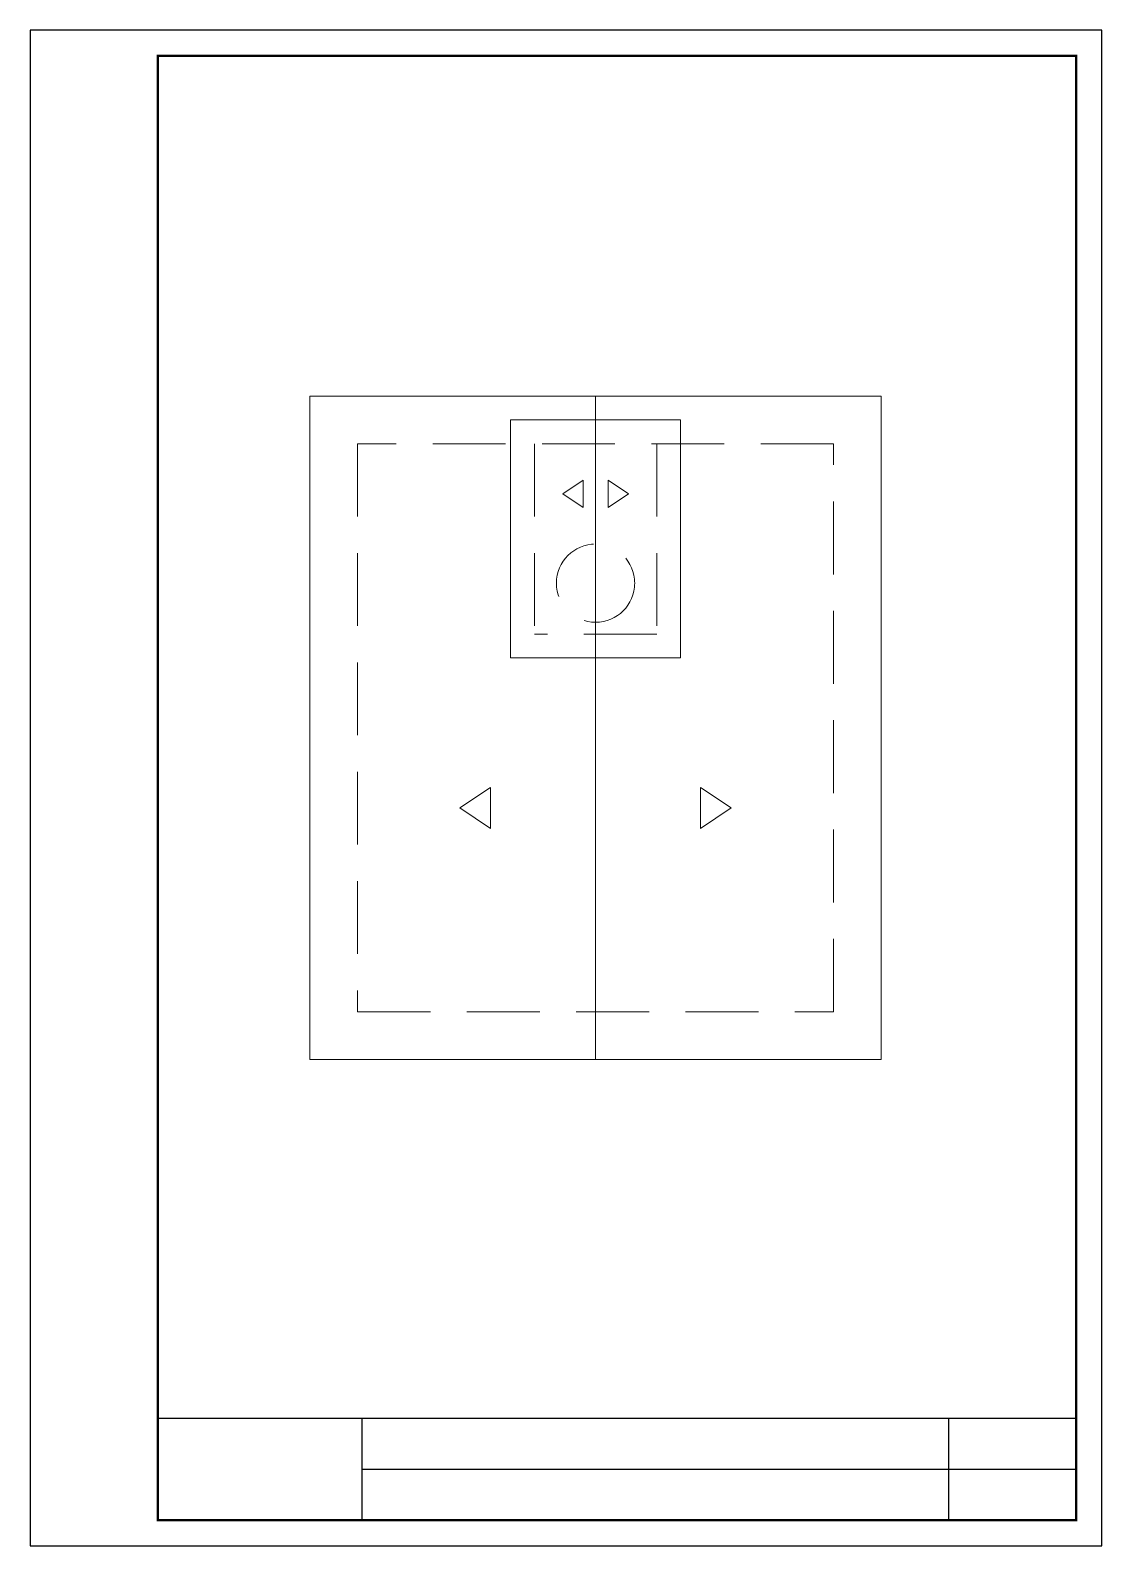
# Paper-space layout 'Cobertua' of a CAD drawing. Header units: centimetres, sheet in millimetres. Extents: x 82 to 292, y 24 to 321.
# The model-space entities are those that its viewports show. They can reach past a viewport. Long polylines and large blocks are cut down to what shows.
import ezdxf

# ---------------------------------------------------------------- set-up
doc = ezdxf.new("R2010")
doc.units = ezdxf.units.CM
doc.header["$LTSCALE"] = 0.3
doc.linetypes.add('HIDDEN', pattern=[9.525, 6.35, -3.175])
doc.layers.add('Cobertura', color=52, linetype='Continuous', lineweight=15)
doc.layers.add('Projeção Cobertura', color=52, linetype='HIDDEN', lineweight=15)
doc.layers.add('Formato', color=250, linetype='Continuous')

msp = doc.modelspace()

# ---------------------------------------------------------------- linework, layer by layer
at = {"layer": 'Cobertura'}
for p, q in [((39689.8, -4664.3), (38849.8, -4664.3)), ((38849.8, -4664.3), (38849.8, -5639.3)), ((39269.8, -4664.3), (39269.8, -5639.3)), ((39689.8, -5639.3), (39689.8, -4664.3)), ((39394.8, -4699.3), (39144.8, -4699.3)), ((39144.8, -4699.3), (39144.8, -5049.3)), ((39394.8, -4699.3), (39394.8, -5049.3)), ((39221.5, -4807.9), (39251.5, -4787.9)), ((39251.5, -4787.9), (39251.5, -4827.9)), ((39288.1, -4787.9), (39288.1, -4827.9)), ((39318.1, -4807.9), (39288.1, -4787.9)), ((39221.5, -4807.9), (39251.5, -4827.9)), ((39318.1, -4807.9), (39288.1, -4827.9)), ((39394.8, -5049.3), (39144.8, -5049.3)), ((39070.3, -5269.8), (39115.3, -5239.8)), ((39115.3, -5239.8), (39115.3, -5299.8)), ((39424.3, -5239.8), (39424.3, -5299.8)), ((39469.3, -5269.8), (39424.3, -5239.8)), ((39070.3, -5269.8), (39115.3, -5299.8)), ((39469.3, -5269.8), (39424.3, -5299.8)), ((38849.8, -5639.3), (39689.8, -5639.3))]:
    msp.add_line(p, q, dxfattribs=at)
at = {"layer": 'Projeção Cobertura'}
for p, q in [((39179.8, -4734.3), (39179.8, -5014.3)), ((39359.8, -4734.3), (39359.8, -5014.3)), ((39359.8, -5014.3), (39179.8, -5014.3))]:
    msp.add_line(p, q, dxfattribs=at)
msp.add_lwpolyline([(38919.8, -5569.3), (39619.8, -5569.3), (39619.8, -4734.3), (38919.8, -4734.3)], close=True, dxfattribs=at)
msp.add_circle((39269.8, -4939.3), 57.5, dxfattribs=at)

psp = doc.layouts.new('Cobertua')

# ---------------------------------------------------------------- linework, layer by layer
at = {"layer": 'Formato'}
for p, q in [((292.28, 320.89), (82.28, 320.89)), ((82.28, 320.89), (82.28, 23.89)), ((292.28, 23.89), (292.28, 320.89)), ((107.28, 48.89), (287.28, 48.89)), ((147.28, 48.89), (147.28, 28.89)), ((262.28, 48.89), (262.28, 28.89)), ((287.28, 28.89), (287.28, 48.89)), ((147.28, 38.89), (287.28, 38.89)), ((107.28, 28.89), (287.28, 28.89)), ((82.28, 23.89), (292.28, 23.89))]:
    psp.add_line(p, q, dxfattribs=at)
at = {"layer": 'Formato', "const_width": 0.5}
psp.add_lwpolyline([(287.28, 28.89), (287.28, 315.89), (107.28, 315.89), (107.28, 28.89)], close=True, dxfattribs=at)

# ---------------------------------------------------------------- viewports
at = {"layer": '0'}
psp.add_viewport(center=(197.28, 182.39), size=(180, 267), view_center_point=(39301.32, -5165.44), view_height=2002.5, dxfattribs=at)

doc.saveas('drawing.dxf')
